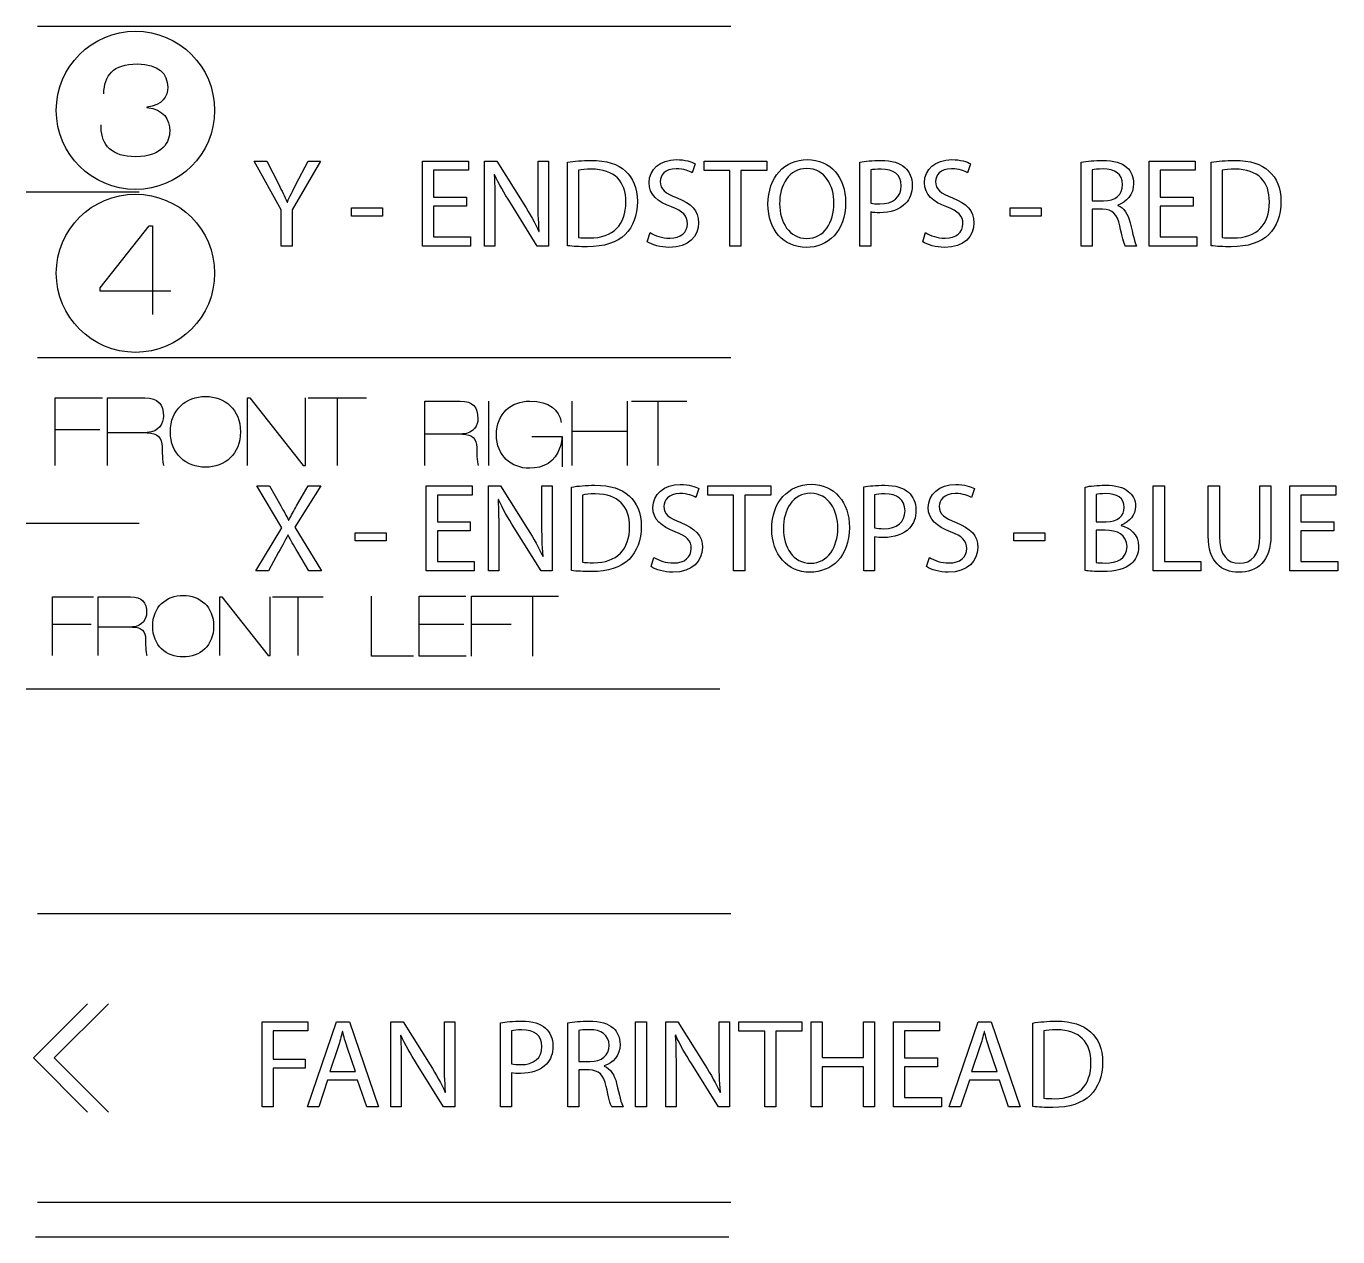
# Model space of a CAD drawing. Header units: millimetres. Extents: x -1949 to 1995, y -2739 to 1842.
# Drawn here: x -357.28 to -313.25, y -742.23 to -701.6 of the extents above; entities that cross this region are included whole.
import ezdxf

# ---------------------------------------------------------------- set-up
doc = ezdxf.new("R2010")
doc.units = ezdxf.units.MM
doc.layers.get('0').update_dxf_attribs({"lineweight": 25, "true_color": 0xffffff})

msp = doc.modelspace()

# ---------------------------------------------------------------- linework, layer by layer
at = {"color": 5, "true_color": 0x0000ff}
for points in [[(-356.902, -701.602), (-333.618, -701.602)], [(-353.229, -704.32), (-353.229, -704.329)], [(-348.72, -708.977), (-348.72, -707.767), (-349.626, -706.126), (-349.203, -706.126), (-348.801, -706.913)], [(-348.221, -706.913), (-347.811, -706.126), (-347.396, -706.126), (-348.348, -707.763), (-348.348, -708.977), (-348.72, -708.977), (-348.72, -708.977)], [(-342.498, -707.641), (-343.602, -707.641), (-343.602, -708.669), (-342.367, -708.669), (-342.367, -708.978), (-343.975, -708.978), (-343.975, -706.126), (-342.43, -706.126), (-342.43, -706.435), (-343.602, -706.435), (-343.602, -707.336), (-342.498, -707.336), (-342.498, -707.641), (-342.498, -707.641)], [(-341.888, -708.977), (-341.888, -706.126), (-341.482, -706.126), (-340.572, -707.569)], [(-340.094, -707.319), (-340.094, -706.126), (-339.747, -706.126), (-339.747, -708.977), (-340.119, -708.977), (-341.024, -707.53)], [(-339.102, -708.969), (-339.102, -706.168), (-339.102, -706.168)], [(-334.819, -706.219), (-334.921, -706.52)], [(-333.655, -706.439), (-334.522, -706.439), (-334.522, -706.126), (-332.411, -706.126), (-332.411, -706.439), (-333.282, -706.439), (-333.282, -708.978), (-333.655, -708.978), (-333.655, -706.439), (-333.655, -706.439)], [(-328.921, -707.835), (-328.921, -708.978), (-329.29, -708.978), (-329.29, -706.16), (-329.29, -706.16)], [(-325.573, -706.219), (-325.675, -706.52)], [(-321.141, -707.742), (-321.488, -707.742), (-321.488, -708.978), (-321.856, -708.978), (-321.856, -706.164), (-321.856, -706.164)], [(-318.106, -707.641), (-319.21, -707.641), (-319.21, -708.669), (-317.975, -708.669), (-317.975, -708.978), (-319.583, -708.978), (-319.583, -706.126), (-318.038, -706.126), (-318.038, -706.435), (-319.21, -706.435), (-319.21, -707.336), (-318.106, -707.336), (-318.106, -707.641), (-318.106, -707.641)], [(-317.496, -708.969), (-317.496, -706.168), (-317.496, -706.168)], [(-341.553, -706.579), (-341.566, -706.583)], [(-338.734, -706.434), (-338.734, -708.69), (-338.734, -708.69)], [(-328.921, -706.426), (-328.921, -707.535), (-328.921, -707.535)], [(-321.488, -706.422), (-321.488, -707.463), (-321.488, -707.463)], [(-317.127, -706.434), (-317.127, -708.69), (-317.127, -708.69)], [(-357.277, -707.161), (-353.486, -707.161)], [(-348.517, -707.501), (-348.509, -707.501)], [(-321.488, -707.463), (-321.111, -707.463)], [(-346.362, -707.7), (-345.317, -707.7), (-345.317, -707.971), (-346.362, -707.971), (-346.362, -707.7), (-346.362, -707.7)], [(-341.541, -707.759), (-341.541, -708.977), (-341.888, -708.977), (-341.888, -708.977)], [(-324.248, -707.7), (-323.202, -707.7), (-323.202, -707.971), (-324.248, -707.971), (-324.248, -707.7), (-324.248, -707.7)], [(-320.633, -707.607), (-320.633, -707.62)], [(-353.035, -710.494), (-354.795, -710.494), (-354.795, -710.379), (-353.146, -708.302), (-353.035, -708.302), (-353.035, -710.494)], [(-340.064, -708.495), (-340.052, -708.491)], [(-336.427, -708.838), (-336.33, -708.529), (-336.33, -708.529)], [(-327.181, -708.838), (-327.084, -708.529), (-327.084, -708.529)], [(-319.999, -708.978), (-320.379, -708.978)], [(-352.426, -710.494), (-353.035, -710.494), (-353.035, -711.281)], [(-356.902, -712.721), (-333.618, -712.721)], [(-356.307, -716.348), (-356.307, -714.077), (-354.714, -714.077)], [(-354.547, -716.348), (-354.547, -714.077), (-353.298, -714.077)], [(-349.848, -716.348), (-349.848, -714.077), (-349.766, -714.077), (-347.977, -716.348), (-347.903, -716.348), (-347.903, -714.077)], [(-347.815, -714.077), (-345.856, -714.077)], [(-346.83, -716.348), (-346.83, -714.077)], [(-343.895, -716.339), (-343.895, -714.184), (-342.709, -714.184)], [(-341.755, -714.184), (-341.755, -716.339)], [(-338.954, -716.339), (-338.954, -714.184)], [(-337.107, -714.184), (-337.107, -716.339)], [(-336.959, -714.184), (-335.101, -714.184)], [(-336.06, -716.338), (-336.06, -714.203)], [(-356.307, -715.133), (-354.807, -715.133)], [(-353.212, -715.238), (-353.215, -715.244), (-354.547, -715.248)], [(-342.627, -715.285), (-342.631, -715.291), (-343.896, -715.295)], [(-340.298, -715.375), (-339.283, -715.375), (-339.283, -716.387)], [(-338.954, -715.186), (-337.107, -715.186)], [(-348.805, -719.251), (-349.148, -719.877), (-349.571, -719.877), (-348.699, -718.434), (-349.537, -717.025), (-349.109, -717.025), (-348.733, -717.694)], [(-348.2, -717.694), (-347.815, -717.025), (-347.387, -717.025), (-348.255, -718.414), (-347.366, -719.877), (-347.794, -719.877), (-347.794, -719.878)], [(-342.371, -718.541), (-343.475, -718.541), (-343.475, -719.569), (-342.24, -719.569), (-342.24, -719.878), (-343.847, -719.878), (-343.847, -717.026), (-342.303, -717.026), (-342.303, -717.335), (-343.475, -717.335), (-343.475, -718.236), (-342.371, -718.236), (-342.371, -718.541), (-342.371, -718.541)], [(-341.761, -719.878), (-341.761, -717.026), (-341.355, -717.026), (-340.445, -718.469)], [(-339.966, -718.219), (-339.966, -717.026), (-339.62, -717.026), (-339.62, -719.878), (-339.992, -719.878), (-340.897, -718.431)], [(-338.975, -719.87), (-338.975, -717.068), (-338.975, -717.068)], [(-334.692, -717.119), (-334.793, -717.419)], [(-333.528, -717.339), (-334.395, -717.339), (-334.395, -717.026), (-332.283, -717.026), (-332.283, -717.339), (-333.155, -717.339), (-333.155, -719.878), (-333.528, -719.878), (-333.528, -717.339), (-333.528, -717.339)], [(-328.794, -718.735), (-328.794, -719.878), (-329.162, -719.878), (-329.162, -717.06), (-329.162, -717.06)], [(-325.446, -717.119), (-325.548, -717.419)], [(-321.729, -719.869), (-321.729, -717.068), (-321.729, -717.068)], [(-319.439, -717.026), (-319.066, -717.026), (-319.066, -719.569), (-317.848, -719.569), (-317.848, -719.878), (-319.439, -719.878), (-319.439, -717.026), (-319.439, -717.026)], [(-317.593, -718.706), (-317.593, -717.026), (-317.22, -717.026), (-317.22, -717.026)], [(-317.22, -717.026), (-317.22, -718.718)], [(-315.862, -718.718), (-315.862, -717.026), (-315.49, -717.026), (-315.49, -718.693)], [(-313.377, -718.541), (-314.481, -718.541), (-314.481, -719.569), (-313.246, -719.569), (-313.246, -719.878), (-314.854, -719.878), (-314.854, -717.026), (-313.309, -717.026), (-313.309, -717.335), (-314.481, -717.335), (-314.481, -718.236), (-313.377, -718.236), (-313.377, -718.541), (-313.377, -718.541)], [(-341.426, -717.479), (-341.439, -717.483)], [(-338.607, -717.334), (-338.607, -719.589), (-338.607, -719.589)], [(-328.794, -717.326), (-328.794, -718.435), (-328.794, -718.435)], [(-321.361, -717.314), (-321.361, -718.236), (-321.361, -718.236)], [(-357.277, -718.28), (-353.486, -718.28)], [(-348.471, -718.177), (-348.458, -718.177)], [(-321.361, -718.236), (-321.027, -718.236)], [(-321.056, -718.511), (-321.361, -718.511), (-321.361, -719.598), (-321.361, -719.598)], [(-320.519, -718.342), (-320.519, -718.355)], [(-348.488, -718.685), (-348.496, -718.685)], [(-346.235, -718.6), (-345.19, -718.6), (-345.19, -718.87), (-346.235, -718.87), (-346.235, -718.6), (-346.235, -718.6)], [(-341.414, -718.659), (-341.414, -719.878), (-341.761, -719.878), (-341.761, -719.878)], [(-324.12, -718.6), (-323.075, -718.6), (-323.075, -718.87), (-324.12, -718.87), (-324.12, -718.6), (-324.12, -718.6)], [(-347.794, -719.878), (-348.162, -719.247)], [(-339.937, -719.395), (-339.924, -719.391)], [(-336.3, -719.738), (-336.203, -719.429), (-336.203, -719.429)], [(-327.054, -719.738), (-326.957, -719.429), (-326.957, -719.429)], [(-356.4, -722.724), (-356.4, -720.748), (-355.014, -720.748)], [(-354.868, -722.724), (-354.868, -720.748), (-353.781, -720.748)], [(-350.78, -722.724), (-350.78, -720.748), (-350.708, -720.748), (-349.151, -722.724), (-349.086, -722.724), (-349.086, -720.748)], [(-349.009, -720.748), (-347.305, -720.748)], [(-348.152, -722.724), (-348.152, -720.748)], [(-344.279, -722.741), (-345.689, -722.741), (-345.689, -720.731)], [(-342.504, -722.741), (-344.085, -722.741), (-344.085, -720.731), (-342.52, -720.731)], [(-342.327, -722.741), (-342.327, -720.731), (-340.917, -720.731)], [(-341.137, -720.731), (-339.403, -720.731)], [(-340.265, -722.741), (-340.265, -720.731)], [(-356.4, -721.667), (-355.094, -721.667)], [(-344.085, -721.666), (-342.585, -721.666)], [(-342.327, -721.666), (-340.999, -721.666)], [(-353.71, -721.764), (-354.869, -721.768)], [(-353.706, -721.759), (-353.709, -721.764)], [(-357.278, -723.84), (-333.994, -723.84)], [(-356.902, -731.377), (-333.618, -731.377)], [(-355.219, -738.039), (-357.035, -736.223), (-355.219, -734.406)], [(-354.518, -738.039), (-356.335, -736.223), (-354.518, -734.406)], [(-349.359, -735.011), (-347.824, -735.011), (-347.824, -735.32), (-348.987, -735.32), (-348.987, -736.268), (-347.912, -736.268), (-347.912, -736.572), (-348.987, -736.572), (-348.987, -737.863), (-349.359, -737.863), (-349.359, -735.011), (-349.359, -735.011)], [(-347.162, -736.966), (-347.459, -737.863), (-347.839, -737.863), (-346.866, -735.011), (-346.426, -735.011), (-345.453, -737.863), (-345.846, -737.863), (-346.151, -736.966), (-347.162, -736.966), (-347.162, -736.966)], [(-345.033, -737.863), (-345.033, -735.011), (-344.627, -735.011), (-343.717, -736.454)], [(-343.239, -736.204), (-343.239, -735.011), (-342.892, -735.011), (-342.892, -737.863), (-343.264, -737.863), (-344.17, -736.416)], [(-340.982, -736.721), (-340.982, -737.863), (-341.35, -737.863), (-341.35, -735.045), (-341.35, -735.045)], [(-340.982, -735.311), (-340.982, -736.42), (-340.982, -736.42)], [(-338.382, -736.628), (-338.73, -736.628), (-338.73, -737.863), (-339.098, -737.863), (-339.098, -735.05), (-339.098, -735.05)], [(-338.73, -735.307), (-338.73, -736.348), (-338.73, -736.348)], [(-336.824, -735.011), (-336.452, -735.011), (-336.452, -737.863), (-336.824, -737.863), (-336.824, -735.011), (-336.824, -735.011)], [(-335.809, -737.863), (-335.809, -735.011), (-335.403, -735.011), (-334.493, -736.454)], [(-334.014, -736.204), (-334.014, -735.011), (-333.668, -735.011), (-333.668, -737.863), (-334.04, -737.863), (-334.945, -736.416)], [(-332.482, -735.324), (-333.349, -735.324), (-333.349, -735.011), (-331.237, -735.011), (-331.237, -735.324), (-332.109, -735.324), (-332.109, -737.863), (-332.482, -737.863), (-332.482, -735.324), (-332.482, -735.324)], [(-330.551, -735.011), (-330.551, -736.205), (-329.171, -736.205), (-329.171, -735.011), (-328.799, -735.011), (-328.799, -737.863), (-329.171, -737.863), (-329.171, -736.526), (-330.551, -736.526), (-330.551, -737.863), (-330.923, -737.863), (-330.923, -735.011), (-330.551, -735.011), (-330.551, -735.011)], [(-326.686, -736.526), (-327.791, -736.526), (-327.791, -737.554), (-326.555, -737.554), (-326.555, -737.863), (-328.163, -737.863), (-328.163, -735.011), (-326.619, -735.011), (-326.619, -735.32), (-327.791, -735.32), (-327.791, -736.221), (-326.686, -736.221), (-326.686, -736.526), (-326.686, -736.526)], [(-325.615, -736.966), (-325.911, -737.863), (-326.292, -737.863), (-325.319, -735.011), (-324.879, -735.011), (-323.906, -737.863), (-324.299, -737.863), (-324.604, -736.966), (-325.615, -736.966), (-325.615, -736.966)], [(-323.486, -737.854), (-323.486, -735.053), (-323.486, -735.053)], [(-323.117, -735.32), (-323.117, -737.575), (-323.117, -737.575)], [(-346.654, -735.337), (-346.663, -735.337)], [(-344.698, -735.464), (-344.711, -735.468)], [(-335.474, -735.464), (-335.487, -735.468)], [(-325.107, -735.337), (-325.116, -735.337)], [(-346.807, -735.853), (-347.086, -736.678), (-346.223, -736.678), (-346.223, -736.678)], [(-346.223, -736.678), (-346.507, -735.858)], [(-325.259, -735.853), (-325.539, -736.678), (-324.676, -736.678), (-324.676, -736.678)], [(-324.676, -736.678), (-324.959, -735.858)], [(-344.686, -736.644), (-344.686, -737.863), (-345.033, -737.863), (-345.033, -737.863)], [(-338.73, -736.348), (-338.353, -736.348)], [(-337.875, -736.492), (-337.875, -736.505)], [(-335.462, -736.644), (-335.462, -737.863), (-335.809, -737.863), (-335.809, -737.863)], [(-343.209, -737.381), (-343.197, -737.376)], [(-333.985, -737.381), (-333.972, -737.376)], [(-337.24, -737.863), (-337.621, -737.863)], [(-356.902, -741.065), (-333.618, -741.065)], [(-356.969, -742.226), (-333.685, -742.226)]]:
    msp.add_lwpolyline(points, dxfattribs=at)
for points in [[(-356.267, -704.426), (-356.267, -702.959), (-355.077, -701.77), (-353.61, -701.77)], [(-353.61, -701.77), (-352.144, -701.77), (-350.955, -702.959), (-350.955, -704.426)], [(-354.677, -703.871), (-354.647, -703.254), (-354.384, -702.869), (-353.547, -702.869)], [(-353.547, -702.869), (-352.836, -702.869), (-352.527, -703.19), (-352.527, -703.652)], [(-352.527, -703.652), (-352.527, -703.943), (-352.696, -704.265), (-353.229, -704.32)], [(-353.61, -707.081), (-355.077, -707.081), (-356.267, -705.892), (-356.267, -704.426)], [(-350.955, -704.426), (-350.955, -705.892), (-352.144, -707.081), (-353.61, -707.081)], [(-353.229, -704.329), (-352.654, -704.392), (-352.46, -704.726), (-352.46, -705.124)], [(-354.761, -705.001), (-354.761, -704.976), (-354.757, -704.942), (-354.757, -704.908)], [(-353.614, -705.982), (-354.393, -705.982), (-354.761, -705.594), (-354.761, -705.001)], [(-352.46, -705.124), (-352.46, -705.454), (-352.675, -705.982), (-353.614, -705.982)], [(-339.102, -706.168), (-338.878, -706.13), (-338.611, -706.104), (-338.319, -706.104)], [(-338.319, -706.104), (-337.79, -706.104), (-337.414, -706.231), (-337.164, -706.46)], [(-336.367, -706.854), (-336.367, -706.409), (-335.999, -706.079), (-335.445, -706.079)], [(-335.445, -706.079), (-335.158, -706.079), (-334.941, -706.147), (-334.819, -706.219)], [(-332.375, -707.573), (-332.375, -706.667), (-331.817, -706.075), (-331.055, -706.075)], [(-331.055, -706.075), (-330.272, -706.075), (-329.769, -706.672), (-329.769, -707.522)], [(-329.29, -706.16), (-329.112, -706.13), (-328.879, -706.105), (-328.583, -706.105)], [(-328.583, -706.105), (-328.219, -706.105), (-327.953, -706.19), (-327.783, -706.342)], [(-327.122, -706.854), (-327.122, -706.409), (-326.754, -706.079), (-326.2, -706.079)], [(-326.2, -706.079), (-325.912, -706.079), (-325.696, -706.147), (-325.573, -706.219)], [(-321.856, -706.164), (-321.67, -706.13), (-321.399, -706.105), (-321.149, -706.105)], [(-321.149, -706.105), (-320.756, -706.105), (-320.498, -706.181), (-320.324, -706.337)], [(-317.496, -706.168), (-317.271, -706.13), (-317.005, -706.104), (-316.713, -706.104)], [(-316.713, -706.104), (-316.184, -706.104), (-315.807, -706.231), (-315.558, -706.46)], [(-341.566, -706.583), (-341.545, -706.942), (-341.541, -707.285), (-341.541, -707.759)], [(-341.024, -707.53), (-341.223, -707.213), (-341.414, -706.887), (-341.553, -706.579)], [(-338.302, -706.397), (-338.493, -706.397), (-338.637, -706.414), (-338.734, -706.434)], [(-337.147, -707.497), (-337.143, -706.824), (-337.524, -706.397), (-338.302, -706.397)], [(-337.164, -706.46), (-336.906, -706.693), (-336.758, -707.023), (-336.758, -707.484)], [(-335.458, -706.384), (-335.847, -706.384), (-335.995, -706.617), (-335.995, -706.811)], [(-334.921, -706.52), (-335.01, -706.464), (-335.2, -706.384), (-335.458, -706.384)], [(-331.068, -706.376), (-331.681, -706.375), (-331.986, -706.943), (-331.986, -707.565)], [(-330.159, -707.539), (-330.159, -706.968), (-330.454, -706.376), (-331.068, -706.376)], [(-328.574, -706.397), (-328.735, -706.397), (-328.858, -706.409), (-328.921, -706.426)], [(-327.901, -706.96), (-327.901, -706.579), (-328.172, -706.397), (-328.574, -706.397)], [(-327.783, -706.342), (-327.631, -706.477), (-327.533, -706.685), (-327.533, -706.938)], [(-326.212, -706.384), (-326.602, -706.384), (-326.75, -706.617), (-326.75, -706.811)], [(-325.675, -706.52), (-325.764, -706.464), (-325.954, -706.384), (-326.212, -706.384)], [(-321.124, -706.392), (-321.302, -706.392), (-321.424, -706.405), (-321.488, -706.422)], [(-320.468, -706.921), (-320.468, -706.553), (-320.735, -706.392), (-321.124, -706.392)], [(-320.324, -706.337), (-320.185, -706.464), (-320.1, -706.659), (-320.1, -706.883)], [(-316.696, -706.397), (-316.886, -706.397), (-317.03, -706.414), (-317.127, -706.434)], [(-315.541, -707.497), (-315.536, -706.824), (-315.918, -706.397), (-316.696, -706.397)], [(-315.558, -706.46), (-315.3, -706.693), (-315.152, -707.023), (-315.152, -707.484)], [(-348.801, -706.913), (-348.695, -707.128), (-348.606, -707.302), (-348.517, -707.501)], [(-348.509, -707.501), (-348.432, -707.315), (-348.331, -707.128), (-348.221, -706.913)], [(-335.615, -707.666), (-336.08, -707.497), (-336.367, -707.251), (-336.367, -706.854)], [(-335.995, -706.811), (-335.995, -707.078), (-335.822, -707.209), (-335.428, -707.361)], [(-328.617, -707.565), (-328.172, -707.565), (-327.901, -707.344), (-327.901, -706.96)], [(-327.533, -706.938), (-327.533, -707.197), (-327.61, -707.4), (-327.754, -707.548)], [(-326.369, -707.666), (-326.834, -707.497), (-327.122, -707.251), (-327.122, -706.854)], [(-326.75, -706.811), (-326.75, -707.078), (-326.576, -707.209), (-326.183, -707.361)], [(-321.111, -707.463), (-320.718, -707.463), (-320.468, -707.247), (-320.468, -706.921)], [(-320.1, -706.883), (-320.1, -707.256), (-320.337, -707.505), (-320.633, -707.607)], [(-356.267, -709.891), (-356.267, -708.425), (-355.077, -707.236), (-353.611, -707.236)], [(-353.611, -707.236), (-352.144, -707.236), (-350.955, -708.425), (-350.955, -709.891)], [(-340.572, -707.569), (-340.364, -707.903), (-340.195, -708.203), (-340.064, -708.495)], [(-340.052, -708.491), (-340.085, -708.11), (-340.094, -707.763), (-340.094, -707.319)], [(-338.362, -708.707), (-337.57, -708.707), (-337.147, -708.267), (-337.147, -707.497)], [(-336.758, -707.484), (-336.758, -707.95), (-336.906, -708.33), (-337.169, -708.592)], [(-335.428, -707.361), (-334.946, -707.548), (-334.705, -707.78), (-334.705, -708.199)], [(-331.093, -709.024), (-331.85, -709.024), (-332.375, -708.436), (-332.375, -707.573)], [(-331.986, -707.565), (-331.986, -708.178), (-331.656, -708.724), (-331.072, -708.724)], [(-329.769, -707.522), (-329.769, -708.499), (-330.366, -709.024), (-331.093, -709.024)], [(-331.072, -708.724), (-330.488, -708.724), (-330.159, -708.186), (-330.159, -707.539)], [(-328.921, -707.535), (-328.841, -707.556), (-328.739, -707.565), (-328.617, -707.565)], [(-327.754, -707.548), (-327.953, -707.755), (-328.266, -707.861), (-328.625, -707.861)], [(-326.183, -707.361), (-325.7, -707.548), (-325.459, -707.78), (-325.459, -708.199)], [(-316.755, -708.707), (-315.964, -708.707), (-315.541, -708.267), (-315.541, -707.497)], [(-315.152, -707.484), (-315.152, -707.95), (-315.3, -708.33), (-315.562, -708.592)], [(-335.077, -708.229), (-335.077, -707.966), (-335.23, -707.81), (-335.615, -707.666)], [(-328.625, -707.861), (-328.735, -707.861), (-328.837, -707.856), (-328.921, -707.835)], [(-325.831, -708.229), (-325.831, -707.966), (-325.984, -707.81), (-326.369, -707.666)], [(-320.565, -708.297), (-320.65, -707.903), (-320.807, -707.755), (-321.141, -707.742)], [(-320.633, -707.62), (-320.417, -707.696), (-320.286, -707.899), (-320.219, -708.195)], [(-334.705, -708.199), (-334.705, -708.64), (-335.026, -709.024), (-335.699, -709.024)], [(-335.673, -708.715), (-335.297, -708.715), (-335.077, -708.516), (-335.077, -708.229)], [(-325.459, -708.199), (-325.459, -708.64), (-325.781, -709.024), (-326.454, -709.024)], [(-326.428, -708.715), (-326.051, -708.715), (-325.831, -708.516), (-325.831, -708.229)], [(-320.379, -708.978), (-320.426, -708.893), (-320.49, -708.652), (-320.565, -708.297)], [(-320.219, -708.195), (-320.126, -708.593), (-320.058, -708.868), (-319.999, -708.978)], [(-338.734, -708.69), (-338.641, -708.703), (-338.506, -708.707), (-338.362, -708.707)], [(-337.169, -708.592), (-337.439, -708.859), (-337.879, -709.003), (-338.434, -709.003)], [(-335.699, -709.024), (-335.974, -709.024), (-336.275, -708.939), (-336.427, -708.838)], [(-336.33, -708.529), (-336.165, -708.635), (-335.927, -708.715), (-335.673, -708.715)], [(-326.454, -709.024), (-326.728, -709.024), (-327.029, -708.939), (-327.181, -708.838)], [(-327.084, -708.529), (-326.919, -708.635), (-326.682, -708.715), (-326.428, -708.715)], [(-317.127, -708.69), (-317.034, -708.703), (-316.899, -708.707), (-316.755, -708.707)], [(-315.562, -708.592), (-315.833, -708.859), (-316.272, -709.003), (-316.827, -709.003)], [(-338.434, -709.003), (-338.7, -709.003), (-338.916, -708.99), (-339.102, -708.969)], [(-316.827, -709.003), (-317.094, -709.003), (-317.309, -708.99), (-317.496, -708.969)], [(-353.611, -712.547), (-355.077, -712.547), (-356.267, -711.358), (-356.267, -709.891)], [(-350.955, -709.891), (-350.955, -711.358), (-352.144, -712.547), (-353.611, -712.547)], [(-353.298, -714.077), (-352.843, -714.077), (-352.671, -714.294), (-352.671, -714.697)], [(-352.437, -715.212), (-352.437, -714.462), (-351.909, -714.027), (-351.261, -714.027)], [(-351.261, -714.027), (-350.612, -714.027), (-350.084, -714.462), (-350.084, -715.212)], [(-342.709, -714.184), (-342.278, -714.184), (-342.114, -714.389), (-342.114, -714.772)], [(-341.493, -715.31), (-341.493, -714.597), (-340.992, -714.184), (-340.376, -714.184)], [(-340.376, -714.184), (-339.703, -714.184), (-339.394, -714.482), (-339.315, -714.899)], [(-352.671, -714.697), (-352.671, -714.913), (-352.818, -715.216), (-353.212, -715.238)], [(-342.114, -714.772), (-342.114, -714.977), (-342.253, -715.264), (-342.627, -715.285)], [(-353.215, -715.244), (-352.866, -715.248), (-352.713, -715.41), (-352.713, -715.722)], [(-351.261, -716.399), (-351.909, -716.399), (-352.437, -715.963), (-352.437, -715.212)], [(-350.084, -715.212), (-350.084, -715.963), (-350.612, -716.399), (-351.261, -716.399)], [(-342.631, -715.291), (-342.299, -715.295), (-342.154, -715.448), (-342.154, -715.744)], [(-340.376, -716.435), (-340.992, -716.435), (-341.493, -716.021), (-341.493, -715.31)], [(-339.283, -715.375), (-339.315, -715.626), (-339.358, -715.736), (-339.358, -715.736)], [(-352.713, -715.722), (-352.713, -715.804), (-352.707, -716.256), (-352.662, -716.348)], [(-342.154, -715.744), (-342.154, -715.822), (-342.148, -716.251), (-342.106, -716.339)], [(-339.358, -715.736), (-339.507, -716.232), (-339.926, -716.435), (-340.376, -716.435)], [(-338.975, -717.068), (-338.751, -717.03), (-338.484, -717.005), (-338.192, -717.005)], [(-338.192, -717.005), (-337.663, -717.005), (-337.287, -717.132), (-337.037, -717.36)], [(-336.24, -717.754), (-336.24, -717.309), (-335.872, -716.979), (-335.318, -716.979)], [(-335.318, -716.979), (-335.031, -716.979), (-334.814, -717.047), (-334.692, -717.119)], [(-332.248, -718.473), (-332.248, -717.568), (-331.69, -716.975), (-330.928, -716.975)], [(-330.928, -716.975), (-330.145, -716.975), (-329.642, -717.572), (-329.642, -718.422)], [(-329.162, -717.06), (-328.984, -717.03), (-328.752, -717.005), (-328.456, -717.005)], [(-328.456, -717.005), (-328.092, -717.005), (-327.825, -717.09), (-327.656, -717.242)], [(-327.656, -717.242), (-327.504, -717.377), (-327.406, -717.585), (-327.406, -717.838)], [(-326.995, -717.754), (-326.995, -717.309), (-326.627, -716.979), (-326.073, -716.979)], [(-326.073, -716.979), (-325.785, -716.979), (-325.569, -717.047), (-325.446, -717.119)], [(-321.729, -717.068), (-321.568, -717.03), (-321.31, -717.005), (-321.056, -717.005)], [(-321.056, -717.005), (-320.688, -717.005), (-320.451, -717.068), (-320.278, -717.212)], [(-320.278, -717.212), (-320.129, -717.322), (-320.036, -717.491), (-320.036, -717.715)], [(-348.733, -717.694), (-348.627, -717.88), (-348.547, -718.024), (-348.471, -718.177)], [(-348.458, -718.177), (-348.378, -718.008), (-348.306, -717.876), (-348.2, -717.694)], [(-341.439, -717.483), (-341.418, -717.843), (-341.414, -718.185), (-341.414, -718.659)], [(-340.897, -718.431), (-341.096, -718.113), (-341.287, -717.787), (-341.426, -717.479)], [(-338.175, -717.296), (-338.366, -717.296), (-338.509, -717.314), (-338.607, -717.334)], [(-337.02, -718.397), (-337.016, -717.724), (-337.397, -717.296), (-338.175, -717.296)], [(-337.037, -717.36), (-336.779, -717.593), (-336.631, -717.923), (-336.631, -718.384)], [(-335.331, -717.284), (-335.72, -717.284), (-335.868, -717.516), (-335.868, -717.711)], [(-335.868, -717.711), (-335.868, -717.978), (-335.695, -718.108), (-335.301, -718.261)], [(-334.793, -717.419), (-334.882, -717.364), (-335.073, -717.284), (-335.331, -717.284)], [(-330.941, -717.276), (-331.554, -717.276), (-331.859, -717.843), (-331.859, -718.464)], [(-330.031, -718.439), (-330.031, -717.868), (-330.327, -717.276), (-330.941, -717.276)], [(-328.447, -717.297), (-328.608, -717.297), (-328.731, -717.309), (-328.794, -717.326)], [(-327.774, -717.859), (-327.774, -717.479), (-328.045, -717.297), (-328.447, -717.297)], [(-326.086, -717.284), (-326.475, -717.284), (-326.623, -717.516), (-326.623, -717.711)], [(-326.623, -717.711), (-326.623, -717.978), (-326.449, -718.108), (-326.056, -718.261)], [(-325.548, -717.419), (-325.637, -717.364), (-325.827, -717.284), (-326.086, -717.284)], [(-321.035, -717.288), (-321.204, -717.288), (-321.301, -717.301), (-321.361, -717.314)], [(-320.413, -717.754), (-320.413, -717.424), (-320.663, -717.288), (-321.035, -717.288)], [(-335.487, -718.566), (-335.953, -718.397), (-336.24, -718.151), (-336.24, -717.754)], [(-328.49, -718.464), (-328.045, -718.464), (-327.774, -718.244), (-327.774, -717.859)], [(-327.406, -717.838), (-327.406, -718.096), (-327.483, -718.299), (-327.627, -718.447)], [(-326.242, -718.566), (-326.707, -718.397), (-326.995, -718.151), (-326.995, -717.754)], [(-321.027, -718.236), (-320.641, -718.236), (-320.413, -718.029), (-320.413, -717.754)], [(-320.036, -717.715), (-320.036, -717.995), (-320.223, -718.236), (-320.519, -718.342)], [(-340.445, -718.469), (-340.237, -718.803), (-340.068, -719.104), (-339.937, -719.395)], [(-339.924, -719.391), (-339.958, -719.01), (-339.966, -718.663), (-339.966, -718.219)], [(-338.234, -719.606), (-337.443, -719.606), (-337.02, -719.166), (-337.02, -718.397)], [(-336.631, -718.384), (-336.631, -718.85), (-336.779, -719.23), (-337.041, -719.493)], [(-334.95, -719.128), (-334.95, -718.866), (-335.102, -718.709), (-335.487, -718.566)], [(-335.301, -718.261), (-334.819, -718.447), (-334.578, -718.68), (-334.578, -719.099)], [(-330.966, -719.924), (-331.723, -719.924), (-332.248, -719.336), (-332.248, -718.473)], [(-331.859, -718.464), (-331.859, -719.078), (-331.529, -719.624), (-330.945, -719.624)], [(-329.642, -718.422), (-329.642, -719.4), (-330.238, -719.924), (-330.966, -719.924)], [(-330.945, -719.624), (-330.361, -719.624), (-330.031, -719.086), (-330.031, -718.439)], [(-328.794, -718.435), (-328.714, -718.456), (-328.612, -718.464), (-328.49, -718.464)], [(-327.627, -718.447), (-327.825, -718.655), (-328.139, -718.761), (-328.498, -718.761)], [(-325.704, -719.128), (-325.704, -718.866), (-325.857, -718.709), (-326.242, -718.566)], [(-326.056, -718.261), (-325.574, -718.447), (-325.333, -718.68), (-325.333, -719.099)], [(-320.32, -719.061), (-320.32, -718.676), (-320.654, -718.511), (-321.056, -718.511)], [(-320.519, -718.355), (-320.248, -718.418), (-319.931, -718.642), (-319.931, -719.065)], [(-348.496, -718.685), (-348.577, -718.85), (-348.661, -719.002), (-348.805, -719.251)], [(-348.162, -719.247), (-348.31, -719.006), (-348.399, -718.85), (-348.488, -718.685)], [(-328.498, -718.761), (-328.608, -718.761), (-328.71, -718.756), (-328.794, -718.735)], [(-316.569, -719.924), (-317.153, -719.924), (-317.593, -719.594), (-317.593, -718.706)], [(-317.22, -718.718), (-317.22, -719.353), (-316.937, -719.624), (-316.556, -719.624)], [(-315.49, -718.693), (-315.49, -719.569), (-315.951, -719.924), (-316.569, -719.924)], [(-316.556, -719.624), (-316.137, -719.624), (-315.862, -719.345), (-315.862, -718.718)], [(-336.203, -719.429), (-336.038, -719.534), (-335.8, -719.615), (-335.546, -719.615)], [(-334.578, -719.099), (-334.578, -719.539), (-334.899, -719.924), (-335.572, -719.924)], [(-335.546, -719.615), (-335.17, -719.615), (-334.95, -719.416), (-334.95, -719.128)], [(-326.957, -719.429), (-326.792, -719.534), (-326.555, -719.615), (-326.301, -719.615)], [(-325.333, -719.099), (-325.333, -719.539), (-325.654, -719.924), (-326.327, -719.924)], [(-326.301, -719.615), (-325.924, -719.615), (-325.704, -719.416), (-325.704, -719.128)], [(-321.052, -719.616), (-320.671, -719.616), (-320.32, -719.475), (-320.32, -719.061)], [(-319.931, -719.065), (-319.931, -719.311), (-320.028, -719.501), (-320.176, -719.637)], [(-338.306, -719.903), (-338.573, -719.903), (-338.789, -719.891), (-338.975, -719.87)], [(-338.607, -719.589), (-338.514, -719.602), (-338.378, -719.606), (-338.234, -719.606)], [(-337.041, -719.493), (-337.312, -719.759), (-337.752, -719.903), (-338.306, -719.903)], [(-335.572, -719.924), (-335.847, -719.924), (-336.147, -719.839), (-336.3, -719.738)], [(-326.327, -719.924), (-326.602, -719.924), (-326.902, -719.839), (-327.054, -719.738)], [(-321.158, -719.903), (-321.412, -719.903), (-321.606, -719.886), (-321.729, -719.869)], [(-321.361, -719.598), (-321.284, -719.611), (-321.183, -719.616), (-321.052, -719.616)], [(-320.176, -719.637), (-320.371, -719.818), (-320.692, -719.903), (-321.158, -719.903)], [(-353.781, -720.748), (-353.385, -720.748), (-353.235, -720.937), (-353.235, -721.288)], [(-353.032, -721.737), (-353.032, -721.083), (-352.573, -720.704), (-352.009, -720.704)], [(-352.009, -720.704), (-351.444, -720.704), (-350.985, -721.083), (-350.985, -721.737)], [(-353.235, -721.288), (-353.235, -721.476), (-353.362, -721.739), (-353.706, -721.759)], [(-353.709, -721.764), (-353.405, -721.767), (-353.272, -721.908), (-353.272, -722.179)], [(-352.009, -722.768), (-352.573, -722.768), (-353.032, -722.389), (-353.032, -721.737)], [(-350.985, -721.737), (-350.985, -722.39), (-351.444, -722.768), (-352.009, -722.768)], [(-353.272, -722.179), (-353.272, -722.251), (-353.267, -722.644), (-353.228, -722.724)], [(-341.35, -735.045), (-341.172, -735.016), (-340.939, -734.99), (-340.643, -734.99)], [(-340.635, -735.282), (-340.796, -735.282), (-340.919, -735.294), (-340.982, -735.311)], [(-340.643, -734.99), (-340.279, -734.99), (-340.013, -735.075), (-339.844, -735.227)], [(-339.962, -735.845), (-339.962, -735.464), (-340.233, -735.282), (-340.635, -735.282)], [(-339.844, -735.227), (-339.691, -735.363), (-339.594, -735.57), (-339.594, -735.824)], [(-339.098, -735.05), (-338.911, -735.016), (-338.641, -734.99), (-338.391, -734.99)], [(-338.366, -735.278), (-338.543, -735.278), (-338.666, -735.291), (-338.73, -735.307)], [(-338.391, -734.99), (-337.998, -734.99), (-337.739, -735.066), (-337.566, -735.223)], [(-337.71, -735.807), (-337.71, -735.439), (-337.976, -735.278), (-338.366, -735.278)], [(-337.566, -735.223), (-337.426, -735.35), (-337.342, -735.544), (-337.342, -735.769)], [(-323.486, -735.053), (-323.261, -735.016), (-322.995, -734.99), (-322.703, -734.99)], [(-322.686, -735.282), (-322.876, -735.282), (-323.02, -735.299), (-323.117, -735.32)], [(-322.703, -734.99), (-322.174, -734.99), (-321.797, -735.117), (-321.548, -735.346)], [(-321.531, -736.382), (-321.526, -735.71), (-321.907, -735.282), (-322.686, -735.282)], [(-346.663, -735.337), (-346.706, -735.502), (-346.748, -735.68), (-346.807, -735.853)], [(-346.507, -735.858), (-346.57, -735.671), (-346.612, -735.502), (-346.654, -735.337)], [(-344.711, -735.468), (-344.69, -735.828), (-344.686, -736.171), (-344.686, -736.644)], [(-344.17, -736.416), (-344.368, -736.099), (-344.559, -735.773), (-344.698, -735.464)], [(-335.487, -735.468), (-335.466, -735.828), (-335.462, -736.171), (-335.462, -736.644)], [(-334.945, -736.416), (-335.144, -736.099), (-335.334, -735.773), (-335.474, -735.464)], [(-325.116, -735.337), (-325.158, -735.502), (-325.2, -735.68), (-325.259, -735.853)], [(-324.959, -735.858), (-325.023, -735.671), (-325.065, -735.502), (-325.107, -735.337)], [(-321.548, -735.346), (-321.29, -735.578), (-321.142, -735.908), (-321.142, -736.369)], [(-343.197, -737.376), (-343.23, -736.995), (-343.239, -736.649), (-343.239, -736.204)], [(-340.677, -736.45), (-340.233, -736.45), (-339.962, -736.229), (-339.962, -735.845)], [(-339.594, -735.824), (-339.594, -736.082), (-339.67, -736.285), (-339.814, -736.433)], [(-338.353, -736.348), (-337.959, -736.348), (-337.71, -736.133), (-337.71, -735.807)], [(-337.342, -735.769), (-337.342, -736.141), (-337.579, -736.391), (-337.875, -736.492)], [(-333.972, -737.376), (-334.006, -736.995), (-334.014, -736.649), (-334.014, -736.204)], [(-343.717, -736.454), (-343.509, -736.789), (-343.34, -737.089), (-343.209, -737.381)], [(-340.982, -736.42), (-340.902, -736.442), (-340.8, -736.45), (-340.677, -736.45)], [(-339.814, -736.433), (-340.013, -736.641), (-340.326, -736.746), (-340.686, -736.746)], [(-337.807, -737.182), (-337.892, -736.789), (-338.048, -736.641), (-338.382, -736.628)], [(-337.875, -736.505), (-337.659, -736.581), (-337.528, -736.784), (-337.46, -737.08)], [(-334.493, -736.454), (-334.285, -736.789), (-334.116, -737.089), (-333.985, -737.381)], [(-322.745, -737.592), (-321.954, -737.592), (-321.531, -737.152), (-321.531, -736.382)], [(-321.142, -736.369), (-321.142, -736.835), (-321.29, -737.216), (-321.552, -737.478)], [(-340.686, -736.746), (-340.796, -736.746), (-340.897, -736.742), (-340.982, -736.721)], [(-337.46, -737.08), (-337.367, -737.478), (-337.299, -737.753), (-337.24, -737.863)], [(-337.621, -737.863), (-337.668, -737.778), (-337.731, -737.537), (-337.807, -737.182)], [(-321.552, -737.478), (-321.823, -737.744), (-322.263, -737.888), (-322.817, -737.888)], [(-322.817, -737.888), (-323.084, -737.888), (-323.299, -737.876), (-323.486, -737.854)], [(-323.117, -737.575), (-323.024, -737.588), (-322.889, -737.592), (-322.745, -737.592)]]:
    msp.add_open_spline(points, degree=3, dxfattribs=at)

doc.saveas('drawing.dxf')
